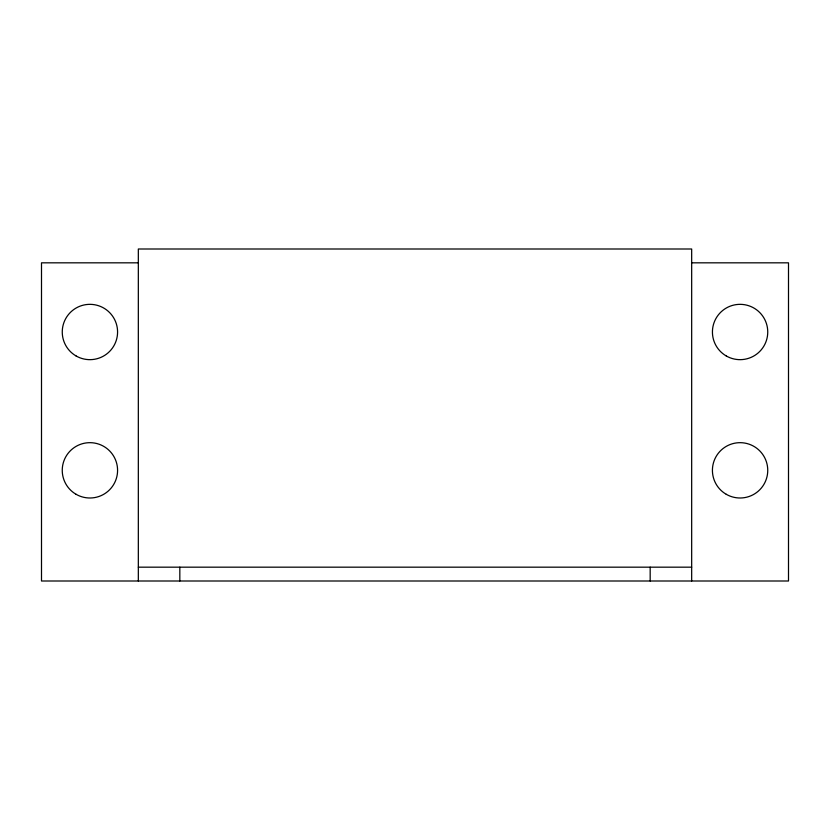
<?xml version="1.0" encoding="UTF-8"?>
<svg xmlns="http://www.w3.org/2000/svg" width="830" height="830" viewBox="0 0 830 830"><rect width="100%" height="100%" fill="white"/><g stroke="black" fill="none" stroke-linecap="round" stroke-linejoin="round"><path stroke-width="1.25" d="M138.33 262.83L41.5 262.83L41.5 581L788.5 581L788.5 262.83L691.67 262.83M138.33 567.17L691.67 567.17M691.67 581L691.67 249L138.33 249L138.33 581M650.17 567.17L650.17 581M179.83 567.17L179.83 581M726.25 494.296A27.67 27.67 0 0 0 767.75 470.33A27.67 27.67 0 0 0 726.25 446.374A27.67 27.67 0 0 0 726.25 494.296M726.25 355.956A27.67 27.67 0 0 0 767.75 332A27.67 27.67 0 0 0 726.25 308.044A27.67 27.67 0 0 0 726.25 355.956M76.08 494.296A27.67 27.67 0 0 0 117.58 470.33A27.67 27.67 0 0 0 76.08 446.374A27.67 27.67 0 0 0 76.08 494.296M76.08 355.956A27.67 27.67 0 0 0 117.58 332A27.67 27.67 0 0 0 76.08 308.044A27.67 27.67 0 0 0 76.08 355.956"/></g></svg>
